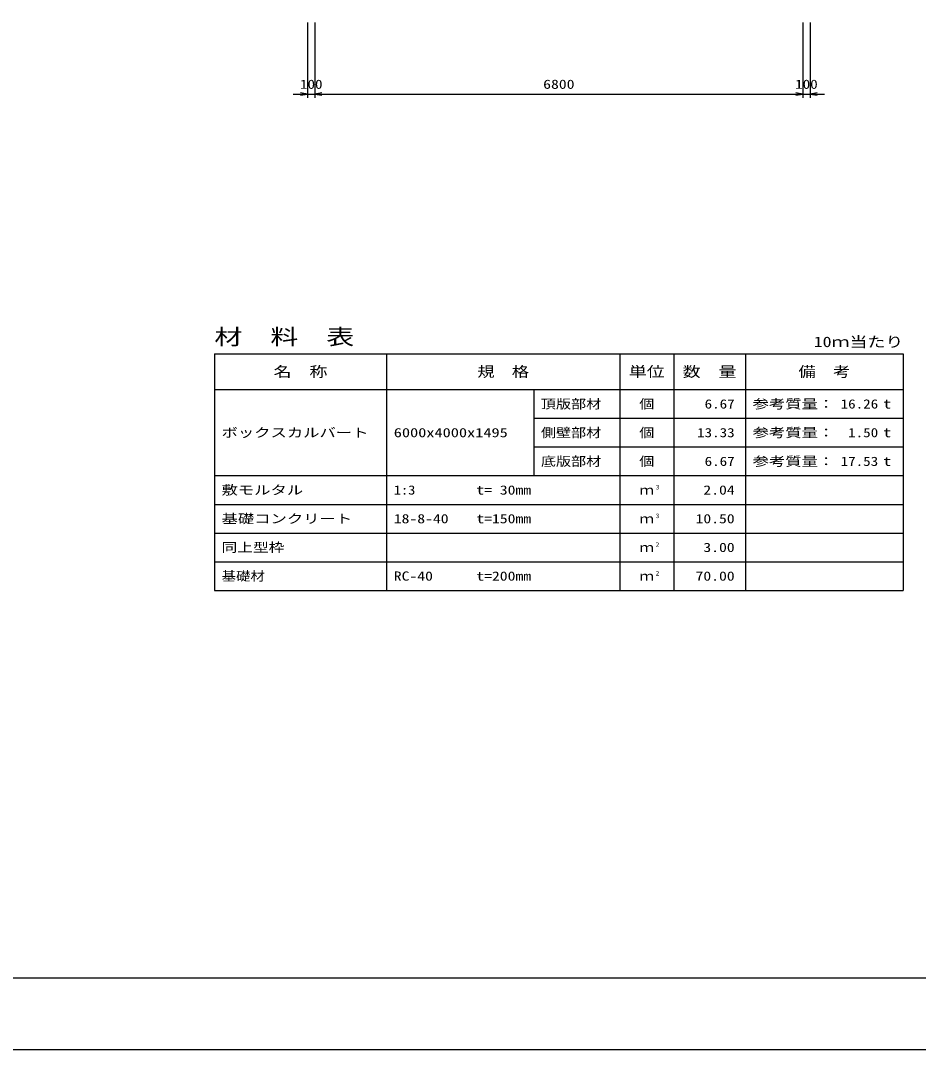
# Model space of a CAD drawing. Units: millimetres at full size. Extents: x 0 to 42050, y 0 to 29700.
# Drawn here: x 21025 to 33535, y 0 to 14345 of the extents above; entities that cross this region are included whole.
import ezdxf
from ezdxf.enums import TextEntityAlignment as Align

# ---------------------------------------------------------------- set-up
doc = ezdxf.new("R2010")
doc.units = ezdxf.units.MM
doc.layers.add('D-MTR', color=7, linetype='Continuous')
doc.layers.add('D-MTR-TXT', color=7, linetype='Continuous')
for name, color, linetype, lineweight in [('D-MTR-FRAM', 7, 'Continuous', 25), ('D-MTR-LINE', 7, 'Continuous', 25), ('D-STR-DIM', 7, 'Continuous', 25), ('D-TTL', 2, 'Continuous', 25)]:
    doc.layers.add(name, color=color, linetype=linetype, lineweight=lineweight)
doc.styles.add('ＭＳ ゴシック', font='')
doc.styles.get('ＭＳ ゴシック').set_extended_font_data('MS Gothic')

# ---------------------------------------------------------------- blocks, each defined once
blk = doc.blocks.new('open_arrow')
at = {"color": 0, "linetype": 'Continuous', "lineweight": -2}
blk.add_lwpolyline([(7.5, 1.25), (0, 0), (7.5, -1.25)], dxfattribs=at)

msp = doc.modelspace()

# ---------------------------------------------------------------- linework, layer by layer
at = {"layer": 'D-MTR-FRAM'}
for p, q in [((23725, 9700), (33325, 9700)), ((23725, 9700), (23725, 6400)), ((33325, 9700), (33325, 6400)), ((23725, 6400), (33325, 6400))]:
    msp.add_line(p, q, dxfattribs=at)
at = {"layer": 'D-MTR-LINE'}
for p, q in [((26125, 9700), (26125, 6400)), ((29375, 9700), (29375, 6400)), ((30125, 9700), (30125, 6400)), ((31125, 9700), (31125, 6400)), ((23725, 9200), (33325, 9200)), ((28175, 9200), (28175, 8000)), ((28175, 8800), (33325, 8800)), ((28175, 8400), (33325, 8400)), ((23725, 8000), (33325, 8000)), ((23725, 7600), (33325, 7600)), ((23725, 7200), (33325, 7200)), ((23725, 6800), (33325, 6800))]:
    msp.add_line(p, q, dxfattribs=at)
at = {"layer": 'D-STR-DIM'}
for p, q in [((25025, 14320), (25025, 13270)), ((25125, 14320), (25125, 13270)), ((25125, 14320), (25125, 13270)), ((31925, 14320), (31925, 13270)), ((31925, 14320), (31925, 13270)), ((32025, 14320), (32025, 13270)), ((24825, 13320), (25325, 13320)), ((25125, 13320), (31925, 13320)), ((31725, 13320), (32225, 13320))]:
    msp.add_line(p, q, dxfattribs=at)
at = {"layer": 'D-TTL'}
for points in [[(0, 0), (42050, 0), (42050, 29700), (0, 29700)], [(1000, 1000), (41050, 1000), (41050, 28700), (1000, 28700)]]:
    msp.add_lwpolyline(points, close=True, dxfattribs=at)

# ---------------------------------------------------------------- block references
at = {"layer": 'D-STR-DIM', "xscale": 13.3, "yscale": 13.3, "rotation": 180}
for p in [(25025, 13320), (31925, 13320), (31925, 13320)]:
    msp.add_blockref('open_arrow', p, dxfattribs=at)
at = {"layer": 'D-STR-DIM', "xscale": 13.3, "yscale": 13.3}
for p in [(25125, 13320), (25125, 13320), (32025, 13320)]:
    msp.add_blockref('open_arrow', p, dxfattribs=at)

# ---------------------------------------------------------------- texts
at = {"layer": 'D-MTR', "style": 'ＭＳ ゴシック', "width": 1.3}
msp.add_text('材\u3000料\u3000表', height=219.9, dxfattribs=at).set_placement((23725, 9760), align=Align.BOTTOM_LEFT)
at = {"layer": 'D-MTR', "style": 'ＭＳ ゴシック', "width": 1.25}
msp.add_text('10ｍ当たり', height=146.6, dxfattribs=at).set_placement((33325, 9748.333), align=Align.BOTTOM_RIGHT)
at = {"layer": 'D-MTR-TXT', "style": 'ＭＳ ゴシック'}
for s, height, width, p in [('名\u3000称', 146.6, 1.25, (24925, 9450)), ('規\u3000格', 146.6, 1.2, (27750, 9450)), ('単位', 146.6, 1.25, (29750, 9450)), ('数\u3000量', 146.6, 1.25, (30625, 9450)), ('備\u3000考', 146.6, 1.2, (32225, 9450)), ('個', 128.3, 1.2, (29750, 9000)), ('個', 128.3, 1.2, (29750, 8600)), ('個', 128.3, 1.2, (29750, 8200)), ('ｍ', 128.3, 1.15, (29750, 7800)), ('ｍ', 128.3, 1.15, (29750, 7400)), ('ｍ', 128.3, 1.15, (29750, 7000)), ('ｍ', 128.3, 1.15, (29750, 6600))]:
    msp.add_text(s, height=height, dxfattribs=dict(at, width=width)).set_placement(p, align=Align.MIDDLE_CENTER)
for s, width, p in [('頂版部材', 1.2, (28275, 9000)), ('参考質量：      t', 1.3, (31225, 9000)), ('ボックスカルバート', 1.3, (23825, 8600)), ('6000x4000x1495', 1.3, (26225, 8600)), ('側壁部材', 1.2, (28275, 8600)), ('参考質量：      t', 1.3, (31225, 8600)), ('底版部材', 1.2, (28275, 8200)), ('参考質量：      t', 1.3, (31225, 8200)), ('敷モルタル', 1.3, (23825, 7800)), ('1:3', 1.15, (26225, 7800)), ('t= 30mm', 1.25, (27375, 7800)), ('基礎コンクリート', 1.3, (23825, 7400)), ('18-8-40', 1.25, (26225, 7400)), ('t=150mm', 1.25, (27375, 7400)), ('同上型枠', 1.25, (23825, 7000)), ('基礎材', 1.15, (23825, 6600)), ('RC-40', 1.25, (26225, 6600)), ('t=200mm', 1.25, (27375, 6600))]:
    msp.add_text(s, height=128.3, dxfattribs=dict(at, width=width)).set_placement(p, align=Align.MIDDLE_LEFT)
for s, width, p in [('6.67', 1.2, (30975, 9000)), ('16.26', 1.2, (32975, 9000)), ('13.33', 1.2, (30975, 8600)), ('1.50', 1.2, (32975, 8600)), ('6.67', 1.2, (30975, 8200)), ('17.53', 1.2, (32975, 8200)), ('2.04', 1.25, (30975, 7800)), ('10.50', 1.25, (30975, 7400)), ('3.00', 1.25, (30975, 7000)), ('70.00', 1.25, (30975, 6600))]:
    msp.add_text(s, height=128.3, dxfattribs=dict(at, width=width)).set_placement(p, align=Align.MIDDLE_RIGHT)
at = {"layer": 'D-MTR-TXT', "style": 'ＭＳ ゴシック', "width": 1.15}
for s, p in [('3', (29875, 7788.333)), ('3', (29875, 7388.333)), ('2', (29875, 6988.333)), ('2', (29875, 6588.333))]:
    msp.add_text(s, height=64.15, dxfattribs=at).set_placement(p, align=Align.BOTTOM_LEFT)
at = {"layer": 'D-STR-DIM', "style": 'ＭＳ ゴシック'}
for s, width, p in [('100', 1.2, (25075, 13457.5)), ('6800', 1.25, (28525, 13457.5)), ('100', 1.2, (31975, 13457.5))]:
    msp.add_text(s, height=128.3, dxfattribs=dict(at, width=width)).set_placement(p, align=Align.MIDDLE_CENTER)

doc.saveas('drawing.dxf')
